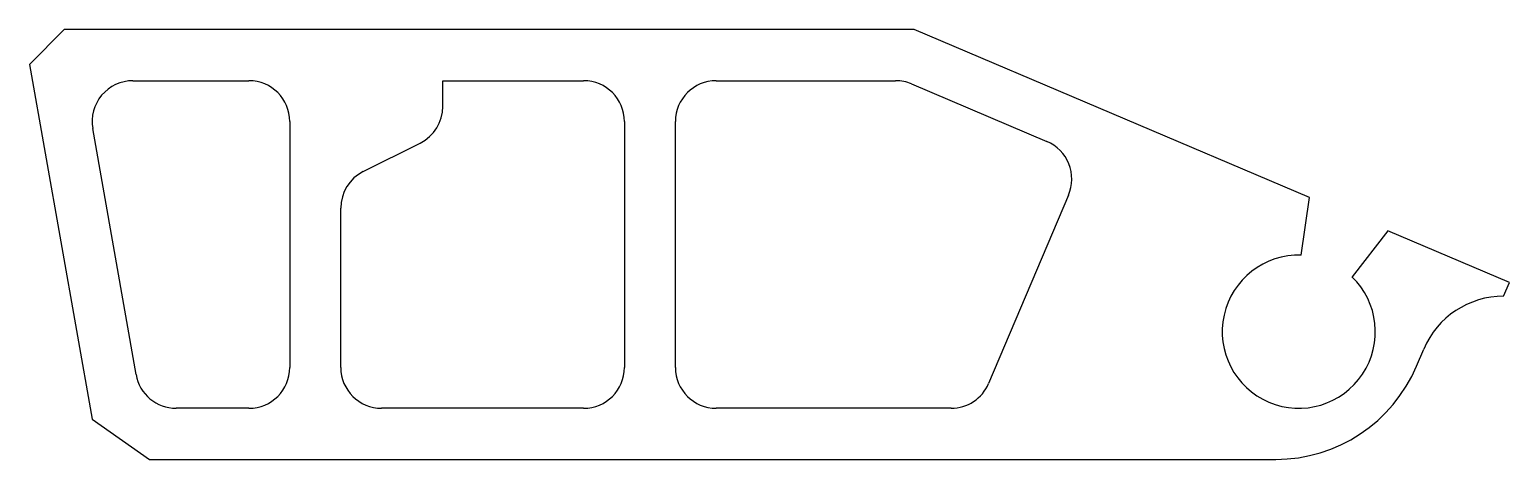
# Model space of a CAD drawing. Extents: x -46.1 to 46.1, y 4.5 to 31.2.
import ezdxf

# ---------------------------------------------------------------- set-up
doc = ezdxf.new("R2010")
doc.units = 0
doc.layers.get('0').update_dxf_attribs({"linetype": 'CONTINUOUS'})

msp = doc.modelspace()

# ---------------------------------------------------------------- linework, layer by layer
for p, q in [((-43.893, 31.208), (-46.052, 29.049)), ((9.013, 31.208), (-43.893, 31.208)), ((33.604, 20.77), (9.013, 31.208)), ((-46.052, 29.049), (-42.163, 6.991)), ((-39.622, 28.033), (-32.4, 28.033)), ((-20.335, 28.033), (-11.572, 28.033)), ((-20.335, 26.428), (-20.335, 28.033)), ((-3.317, 28.033), (7.85, 28.033)), ((8.842, 27.831), (17.267, 24.255)), ((-39.428, 9.764), (-42.124, 25.052)), ((-29.86, 25.493), (-29.86, 10.205)), ((-9.032, 25.493), (-9.032, 10.205)), ((-5.857, 10.205), (-5.857, 25.493)), ((-25.281, 22.385), (-21.739, 24.156)), ((18.613, 20.924), (13.641, 9.213)), ((33.1, 17.187), (33.604, 20.77)), ((-26.685, 10.205), (-26.685, 20.113)), ((38.483, 18.699), (36.256, 15.848)), ((46.052, 15.485), (38.483, 18.699)), ((45.691, 14.634), (46.052, 15.485)), ((40.276, 10.293), (40.723, 11.346)), ((-32.4, 7.665), (-36.927, 7.665)), ((-11.572, 7.665), (-24.145, 7.665)), ((11.303, 7.665), (-3.317, 7.665)), ((-42.163, 6.991), (-38.591, 4.49)), ((-38.591, 4.49), (31.508, 4.49))]:
    msp.add_line(p, q)
for centre, radius, start, end in [((-39.622, 25.493), 2.54, 90, 190), ((-32.4, 25.493), 2.54, 0, 90), ((-11.572, 25.493), 2.54, 360, 90), ((-3.317, 25.493), 2.54, 90, 180), ((7.85, 25.493), 2.54, 67.002, 90), ((-22.875, 26.428), 2.54, 296.56626, 0), ((16.275, 21.917), 2.54, 337.00119, 67.002), ((-24.145, 20.113), 2.54, 116.56626, 180), ((32.942, 12.428), 4.762, 88.09086, 45.90914), ((45.691, 9.237), 5.398, 90, 157.00131), ((-32.4, 10.205), 2.54, 270, 360), ((-24.145, 10.205), 2.54, 180, 270), ((-11.572, 10.205), 2.54, 270, 0), ((-3.317, 10.205), 2.54, 180, 270), ((31.508, 14.015), 9.525, 270, 337.00078), ((-36.927, 10.205), 2.54, 190, 270), ((11.303, 10.205), 2.54, 270, 337)]:
    msp.add_arc(centre, radius, start, end)

doc.saveas('drawing.dxf')
